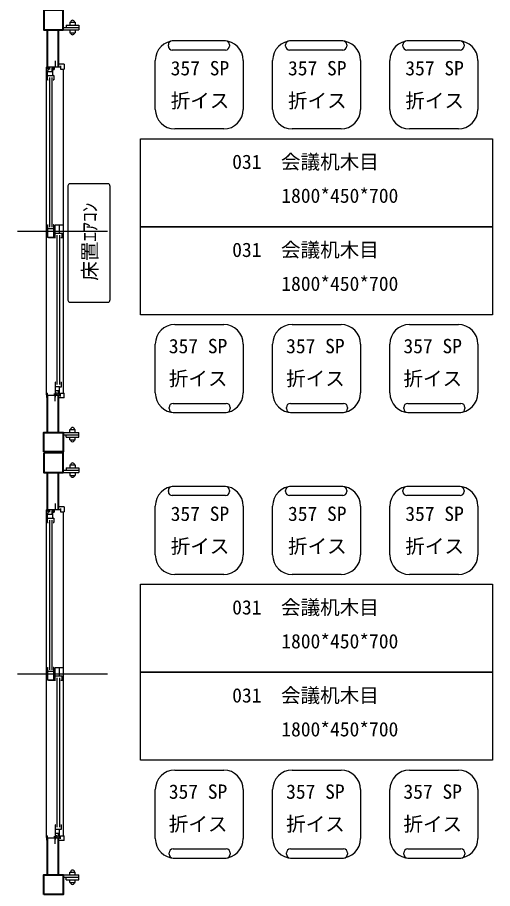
# Model space of a CAD drawing. Units: millimetres, scale not verified. Extents: x -9739 to 9926, y -7024 to 6958.
# Drawn here: x -7375 to -4945, y -972 to 3482 of the extents above; entities that cross this region are included whole.
import ezdxf
from ezdxf.enums import TextEntityAlignment as Align

# ---------------------------------------------------------------- set-up
doc = ezdxf.new("R2010")
doc.units = ezdxf.units.MM
doc.header["$LTSCALE"] = 50
for name, color, linetype, lineweight in [('0-1', 7, 'Continuous', 25), ('0-3', 7, 'Continuous', 25), ('0-4', 7, 'Continuous', 25)]:
    doc.layers.add(name, color=color, linetype=linetype, lineweight=lineweight)
doc.styles.add('ＭＳ ゴシック', font='')
doc.styles.get('ＭＳ ゴシック').set_extended_font_data('MS Gothic')

msp = doc.modelspace()

# ---------------------------------------------------------------- linework, layer by layer
at = {"layer": '0-1'}
for p, q in [((-7140.72, 3430.7), (-7060.72, 3430.7)), ((-7125.72, 3442.7), (-7060.72, 3442.7)), ((-7125.72, 3442.7), (-7125.72, 3430.7)), ((-7107.22, 3457.7), (-7079.22, 3457.7)), ((-7107.22, 3457.7), (-7107.22, 3442.7)), ((-7079.22, 3457.7), (-7079.22, 3442.7)), ((-7060.72, 3442.7), (-7060.72, 3418.7)), ((-7140.72, 3418.7), (-7060.72, 3418.7)), ((-7107.22, 3418.7), (-7107.22, 3403.7)), ((-7107.22, 3403.7), (-7079.22, 3403.7)), ((-7079.22, 3418.7), (-7079.22, 3403.7)), ((-7182.47, 3259.7), (-7182.47, 3228.7)), ((-7228.47, 3225.2), (-7224.97, 3228.7)), ((-7228.47, 3225.2), (-7228.47, 1554.2)), ((-7221.22, 3228.7), (-7221.22, 3218.7)), ((-7221.22, 3218.7), (-7219.72, 3218.7)), ((-7216.72, 3218.64), (-7220.72, 3207.71)), ((-7220.72, 3162.7), (-7220.72, 3207.71)), ((-7216.72, 3218.64), (-7216.72, 3225.7)), ((-7216.72, 3225.7), (-7213.72, 3225.7)), ((-7216.72, 3218.7), (-7213.72, 3218.7)), ((-7213.72, 3225.7), (-7213.72, 3223.7)), ((-7213.72, 3220.7), (-7213.72, 3218.7)), ((-7209.22, 3220.72), (-7209.22, 3228.7)), ((-7208.72, 3215.7), (-7209.22, 3220.69)), ((-7199.42, 3222.7), (-7199.42, 3206)), ((-7199.42, 3222.7), (-7195.22, 3222.7)), ((-7195.22, 3222.7), (-7195.22, 3184.25)), ((-7195.22, 3207.7), (-7195.22, 3185.2)), ((-7191.72, 3228.7), (-7191.72, 3216.2)), ((-7191.72, 3216.2), (-7187.72, 3216.2)), ((-7187.72, 3228.7), (-7187.72, 3216.2)), ((-7182.47, 3234.7), (-7179.47, 3234.7)), ((-7135.72, 3242.7), (-7165.72, 3242.7)), ((-7155.47, 3234.7), (-7155.47, 3217.7)), ((-7155.47, 3217.7), (-7140.47, 3217.7)), ((-7140.47, 3217.7), (-7140.47, 1561.7)), ((-7140.47, 3217.7), (-7135.72, 3217.7)), ((-7135.72, 3242.7), (-7135.72, 3217.7)), ((-7220.72, 3206), (-7195.22, 3206)), ((-7220.72, 3184.25), (-7195.22, 3184.25)), ((-7220.72, 3162.7), (-7218.72, 3162.7)), ((-7211.72, 3174.7), (-7211.72, 2410.2)), ((-7199.72, 3174.7), (-7199.72, 2410.2)), ((-7190.22, 3185.2), (-7195.22, 3185.2)), ((-7191.32, 3162.7), (-7192.72, 3162.7)), ((-7192.42, 3162.7), (-7189.22, 3162.7)), ((-7220.72, 2422.2), (-7220.72, 2357.2)), ((-7220.72, 2422.2), (-7218.72, 2422.2)), ((-7191.32, 2422.2), (-7192.72, 2422.2)), ((-7192.42, 2422.2), (-7189.22, 2422.2)), ((-7189.22, 2357.2), (-7189.22, 2422.2)), ((-7181.72, 2422.2), (-7140.22, 2422.2)), ((-7181.72, 2357.2), (-7181.72, 2422.2)), ((-7161.97, 2422.2), (-7161.97, 2378.2)), ((-7140.22, 2357.2), (-7140.22, 2422.2)), ((-7375.15, 2389.7), (-6915.13, 2389.7)), ((-7189.22, 2400.4), (-7220.72, 2400.4)), ((-7187.32, 2365.2), (-7187.32, 2373.5)), ((-7181.72, 2373.5), (-7187.32, 2373.5)), ((-7183.72, 2370.2), (-7183.72, 2357.2)), ((-7181.72, 2378.2), (-7146.52, 2378.2)), ((-7172.72, 2369.2), (-7172.72, 1604.7)), ((-7160.72, 2369.2), (-7160.72, 1604.7)), ((-7146.52, 2357.2), (-7146.52, 2378.2)), ((-7183.72, 2357.2), (-7220.72, 2357.2)), ((-7215.42, 2357.2), (-7184.22, 2357.2)), ((-7181.72, 2357.2), (-7179.72, 2357.2)), ((-7153.72, 2357.2), (-7140.22, 2357.2)), ((-7181.72, 1616.7), (-7181.72, 1553.7)), ((-7179.72, 1616.7), (-7181.72, 1616.7)), ((-7152.32, 1616.7), (-7153.72, 1616.7)), ((-7153.42, 1616.7), (-7150.22, 1616.7)), ((-7150.22, 1594.2), (-7150.22, 1616.7)), ((-7181.72, 1595.15), (-7160.22, 1595.15)), ((-7181.72, 1573.95), (-7160.22, 1573.95)), ((-7181.72, 1560.7), (-7178.72, 1560.7)), ((-7178.72, 1558.7), (-7178.72, 1560.7)), ((-7174.22, 1558.7), (-7173.72, 1563.7)), ((-7164.42, 1556.7), (-7164.42, 1573.95)), ((-7160.22, 1556.7), (-7160.22, 1595.15)), ((-7160.22, 1594.2), (-7150.22, 1594.2)), ((-7155.47, 1544.7), (-7155.47, 1561.7)), ((-7155.47, 1561.7), (-7140.47, 1561.7)), ((-7140.47, 1561.7), (-7135.72, 1561.7)), ((-7135.72, 1536.7), (-7135.72, 1561.7)), ((-7228.47, 1554.2), (-7224.97, 1550.7)), ((-7225.47, 1539.4), (-7225.47, 1550.7)), ((-7225.47, 1550.7), (-7155.47, 1550.7)), ((-7185.62, 1550.7), (-7185.62, 1558.7)), ((-7182.47, 1519.7), (-7182.47, 1550.7)), ((-7182.47, 1544.7), (-7179.47, 1544.7)), ((-7181.72, 1553.7), (-7178.72, 1553.7)), ((-7178.72, 1553.7), (-7178.72, 1555.7)), ((-7174.22, 1558.7), (-7174.22, 1550.7)), ((-7135.72, 1536.7), (-7165.72, 1536.7)), ((-7164.42, 1556.7), (-7160.22, 1556.7)), ((-7140.72, 1360.7), (-7060.72, 1360.7)), ((-7140.72, 1348.7), (-7060.72, 1348.7)), ((-7125.72, 1336.7), (-7125.72, 1348.7)), ((-7125.72, 1336.7), (-7060.72, 1336.7)), ((-7107.22, 1375.7), (-7079.22, 1375.7)), ((-7107.22, 1360.7), (-7107.22, 1375.7)), ((-7107.22, 1321.7), (-7107.22, 1336.7)), ((-7079.22, 1360.7), (-7079.22, 1375.7)), ((-7079.22, 1321.7), (-7079.22, 1336.7)), ((-7060.72, 1336.7), (-7060.72, 1360.7)), ((-7107.22, 1321.7), (-7079.22, 1321.7)), ((-7140.72, 1167.7), (-7060.72, 1167.7)), ((-7125.72, 1179.7), (-7060.72, 1179.7)), ((-7125.72, 1179.7), (-7125.72, 1167.7)), ((-7107.22, 1194.7), (-7079.22, 1194.7)), ((-7107.22, 1194.7), (-7107.22, 1179.7)), ((-7079.22, 1194.7), (-7079.22, 1179.7)), ((-7060.72, 1179.7), (-7060.72, 1155.7)), ((-7140.72, 1155.7), (-7060.72, 1155.7)), ((-7107.22, 1155.7), (-7107.22, 1140.7)), ((-7107.22, 1140.7), (-7079.22, 1140.7)), ((-7079.22, 1155.7), (-7079.22, 1140.7)), ((-7182.47, 996.7), (-7182.47, 965.7)), ((-7228.47, 962.2), (-7224.97, 965.7)), ((-7228.47, 962.2), (-7228.47, -708.8)), ((-7221.22, 965.7), (-7221.22, 955.7)), ((-7221.22, 955.7), (-7219.72, 955.7)), ((-7216.72, 955.64), (-7220.72, 944.71)), ((-7220.72, 899.7), (-7220.72, 944.71)), ((-7220.72, 943), (-7195.22, 943)), ((-7216.72, 955.64), (-7216.72, 962.7)), ((-7216.72, 962.7), (-7213.72, 962.7)), ((-7216.72, 955.7), (-7213.72, 955.7)), ((-7213.72, 962.7), (-7213.72, 960.7)), ((-7213.72, 957.7), (-7213.72, 955.7)), ((-7209.22, 957.72), (-7209.22, 965.7)), ((-7208.72, 952.7), (-7209.22, 957.69)), ((-7199.42, 959.7), (-7199.42, 943)), ((-7199.42, 959.7), (-7195.22, 959.7)), ((-7195.22, 959.7), (-7195.22, 921.25)), ((-7195.22, 944.7), (-7195.22, 922.2)), ((-7191.72, 965.7), (-7191.72, 953.2)), ((-7191.72, 953.2), (-7187.72, 953.2)), ((-7187.72, 965.7), (-7187.72, 953.2)), ((-7182.47, 971.7), (-7179.47, 971.7)), ((-7135.72, 979.7), (-7165.72, 979.7)), ((-7155.47, 971.7), (-7155.47, 954.7)), ((-7155.47, 954.7), (-7140.47, 954.7)), ((-7140.47, 954.7), (-7140.47, -701.3)), ((-7140.47, 954.7), (-7135.72, 954.7)), ((-7135.72, 979.7), (-7135.72, 954.7)), ((-7220.72, 921.25), (-7195.22, 921.25)), ((-7220.72, 899.7), (-7218.72, 899.7)), ((-7211.72, 911.7), (-7211.72, 147.2)), ((-7199.72, 911.7), (-7199.72, 147.2)), ((-7190.22, 922.2), (-7195.22, 922.2)), ((-7191.32, 899.7), (-7192.72, 899.7)), ((-7192.42, 899.7), (-7189.22, 899.7)), ((-7220.72, 159.2), (-7220.72, 94.2)), ((-7220.72, 159.2), (-7218.72, 159.2)), ((-7189.22, 137.4), (-7220.72, 137.4)), ((-7191.32, 159.2), (-7192.72, 159.2)), ((-7192.42, 159.2), (-7189.22, 159.2)), ((-7189.22, 94.2), (-7189.22, 159.2)), ((-7181.72, 159.2), (-7140.22, 159.2)), ((-7181.72, 94.2), (-7181.72, 159.2)), ((-7161.97, 159.2), (-7161.97, 115.2)), ((-7140.22, 94.2), (-7140.22, 159.2)), ((-7375.15, 126.7), (-6915.13, 126.7)), ((-7183.72, 94.2), (-7220.72, 94.2)), ((-7215.42, 94.2), (-7184.22, 94.2)), ((-7187.32, 102.2), (-7187.32, 110.5)), ((-7181.72, 110.5), (-7187.32, 110.5)), ((-7183.72, 107.2), (-7183.72, 94.2)), ((-7181.72, 115.2), (-7146.52, 115.2)), ((-7181.72, 94.2), (-7179.72, 94.2)), ((-7172.72, 106.2), (-7172.72, -658.3)), ((-7160.72, 106.2), (-7160.72, -658.3)), ((-7153.72, 94.2), (-7140.22, 94.2)), ((-7146.52, 94.2), (-7146.52, 115.2)), ((-7181.72, -646.3), (-7181.72, -709.3)), ((-7179.72, -646.3), (-7181.72, -646.3)), ((-7181.72, -667.85), (-7160.22, -667.85)), ((-7160.22, -706.3), (-7160.22, -667.85)), ((-7152.32, -646.3), (-7153.72, -646.3)), ((-7153.42, -646.3), (-7150.22, -646.3)), ((-7150.22, -668.8), (-7150.22, -646.3)), ((-7228.47, -708.8), (-7224.97, -712.3)), ((-7225.47, -723.6), (-7225.47, -712.3)), ((-7225.47, -712.3), (-7155.47, -712.3)), ((-7185.62, -712.3), (-7185.62, -704.3)), ((-7182.47, -743.3), (-7182.47, -712.3)), ((-7181.72, -689.05), (-7160.22, -689.05)), ((-7181.72, -702.3), (-7178.72, -702.3)), ((-7181.72, -709.3), (-7178.72, -709.3)), ((-7178.72, -704.3), (-7178.72, -702.3)), ((-7178.72, -709.3), (-7178.72, -707.3)), ((-7174.22, -704.3), (-7173.72, -699.3)), ((-7174.22, -704.3), (-7174.22, -712.3)), ((-7164.42, -706.3), (-7164.42, -689.05)), ((-7164.42, -706.3), (-7160.22, -706.3)), ((-7160.22, -668.8), (-7150.22, -668.8)), ((-7155.47, -718.3), (-7155.47, -701.3)), ((-7155.47, -701.3), (-7140.47, -701.3)), ((-7140.47, -701.3), (-7135.72, -701.3)), ((-7135.72, -726.3), (-7135.72, -701.3)), ((-7182.47, -718.3), (-7179.47, -718.3)), ((-7135.72, -726.3), (-7165.72, -726.3)), ((-7107.22, -887.3), (-7079.22, -887.3)), ((-7107.22, -902.3), (-7107.22, -887.3)), ((-7079.22, -902.3), (-7079.22, -887.3)), ((-7140.72, -902.3), (-7060.72, -902.3)), ((-7140.72, -914.3), (-7060.72, -914.3)), ((-7125.72, -926.3), (-7125.72, -914.3)), ((-7125.72, -926.3), (-7060.72, -926.3)), ((-7107.22, -941.3), (-7107.22, -926.3)), ((-7079.22, -941.3), (-7079.22, -926.3)), ((-7060.72, -926.3), (-7060.72, -902.3)), ((-7107.22, -941.3), (-7079.22, -941.3))]:
    msp.add_line(p, q, dxfattribs=at)
at = {"layer": '0-1', "color": 2, "lineweight": 40}
for p, q in [((-7220.72, 3228.7), (-7220.72, 3418.7)), ((-7165.72, 3228.7), (-7165.72, 3418.7)), ((-7220.72, 1360.7), (-7220.72, 1550.7)), ((-7165.72, 1360.7), (-7165.72, 1550.7)), ((-7220.72, 965.7), (-7220.72, 1155.7)), ((-7165.72, 965.7), (-7165.72, 1155.7)), ((-7220.72, -902.3), (-7220.72, -712.3)), ((-7165.72, -902.3), (-7165.72, -712.3))]:
    msp.add_line(p, q, dxfattribs=at)
for points in [[(-7240.72, 3518.7), (-7240.72, 3418.7), (-7140.72, 3418.7), (-7140.72, 3518.7)], [(-7240.72, 1260.7), (-7240.72, 1360.7), (-7140.72, 1360.7), (-7140.72, 1260.7)], [(-7240.72, 1255.7), (-7240.72, 1155.7), (-7140.72, 1155.7), (-7140.72, 1255.7)], [(-7240.72, -1002.3), (-7240.72, -902.3), (-7140.72, -902.3), (-7140.72, -1002.3)]]:
    msp.add_lwpolyline(points, close=True, dxfattribs=at)
at = {"layer": '0-1'}
for points in [[(-7225.47, 3240), (-7225.47, 3228.7), (-7155.47, 3228.7)], [(-7194.72, 3185.2), (-7189.22, 3185.2), (-7189.22, 3162.7)], [(-7221.22, 1550.7), (-7221.22, 1560.7), (-7219.72, 1560.7)], [(-7225.47, 977), (-7225.47, 965.7), (-7155.47, 965.7)], [(-7194.72, 922.2), (-7189.22, 922.2), (-7189.22, 899.7)], [(-7221.22, -712.3), (-7221.22, -702.3), (-7219.72, -702.3)]]:
    msp.add_lwpolyline(points, dxfattribs=at)
for centre, radius, start, end in [((-7093.22, 3457.7), 10, 0, 180), ((-7093.22, 3403.7), 10, 180, 0), ((-7208.92, 3220.72), 0.3, 180, 185.71059), ((-7093.22, 1375.7), 10, 0, 180), ((-7093.22, 1321.7), 10, 179.99998, 359.99998), ((-7093.22, 1194.7), 10, 0, 180), ((-7093.22, 1140.7), 10, 180, 0), ((-7208.92, 957.72), 0.3, 180, 185.71059), ((-7093.22, -887.3), 10, 0, 180), ((-7093.22, -941.3), 10, 179.99998, 359.99998)]:
    msp.add_arc(centre, radius, start, end, dxfattribs=at)
at = {"layer": '0-3'}
for p, q in [((-6911.75, 2631.24), (-7106.75, 2631.24)), ((-7116.75, 2621.24), (-7116.75, 2036.24)), ((-6901.75, 2621.24), (-6901.75, 2036.24)), ((-7106.75, 2026.24), (-6911.75, 2026.24))]:
    msp.add_line(p, q, dxfattribs=at)
for centre, start, end in [((-7106.75, 2621.24), 90, 180), ((-6911.75, 2621.24), 0, 90), ((-7106.75, 2036.24), 180, 270), ((-6911.75, 2036.24), 270, 0)]:
    msp.add_arc(centre, 10, start, end, dxfattribs=at)
at = {"layer": '0-4'}
for p, q in [((-6603.28, 3335.31), (-6603.28, 3341.88)), ((-6311.01, 3361.88), (-6583.28, 3361.88)), ((-6291.01, 3341.88), (-6291.01, 3335.31)), ((-6003.28, 3335.31), (-6003.28, 3341.88)), ((-5711.01, 3361.88), (-5983.28, 3361.88)), ((-5691.01, 3341.88), (-5691.01, 3335.31)), ((-5403.28, 3335.31), (-5403.28, 3341.88)), ((-5111.01, 3361.88), (-5383.28, 3361.88)), ((-5091.01, 3341.88), (-5091.01, 3335.31)), ((-6311.01, 3315.31), (-6583.28, 3315.31)), ((-5711.01, 3315.31), (-5983.28, 3315.31)), ((-5111.01, 3315.31), (-5383.28, 3315.31)), ((-6670.03, 3011.88), (-6670.03, 3261.88)), ((-6220.03, 3261.88), (-6220.03, 3011.88)), ((-6070.03, 3011.88), (-6070.03, 3261.88)), ((-5620.03, 3261.88), (-5620.03, 3011.88)), ((-5470.03, 3011.88), (-5470.03, 3261.88)), ((-5020.03, 3261.88), (-5020.03, 3011.88)), ((-6320.04, 2911.88), (-6570.04, 2911.88)), ((-5720.04, 2911.88), (-5970.04, 2911.88)), ((-5120.04, 2911.88), (-5370.04, 2911.88)), ((-6570.03, 1911.88), (-6320.03, 1911.88)), ((-5970.03, 1911.88), (-5720.03, 1911.88)), ((-5370.03, 1911.88), (-5120.03, 1911.88)), ((-6670.03, 1561.88), (-6670.03, 1811.88)), ((-6220.03, 1811.88), (-6220.03, 1561.88)), ((-6070.03, 1561.88), (-6070.03, 1811.88)), ((-5620.03, 1811.88), (-5620.03, 1561.88)), ((-5470.03, 1561.88), (-5470.03, 1811.88)), ((-5020.03, 1811.88), (-5020.03, 1561.88)), ((-6599.06, 1481.88), (-6599.06, 1488.45)), ((-6579.06, 1508.45), (-6306.79, 1508.45)), ((-6286.79, 1488.45), (-6286.79, 1481.88)), ((-5999.06, 1481.88), (-5999.06, 1488.45)), ((-5979.06, 1508.45), (-5706.79, 1508.45)), ((-5686.79, 1488.45), (-5686.79, 1481.88)), ((-5399.06, 1481.88), (-5399.06, 1488.45)), ((-5379.06, 1508.45), (-5106.79, 1508.45)), ((-5086.79, 1488.45), (-5086.79, 1481.88)), ((-6579.06, 1461.88), (-6306.79, 1461.88)), ((-5979.06, 1461.88), (-5706.79, 1461.88)), ((-5379.06, 1461.88), (-5106.79, 1461.88)), ((-6311.01, 1084.01), (-6583.28, 1084.01)), ((-5711.01, 1084.01), (-5983.28, 1084.01)), ((-5111.01, 1084.01), (-5383.28, 1084.01)), ((-6603.28, 1057.44), (-6603.28, 1064.01)), ((-6311.01, 1037.44), (-6583.28, 1037.44)), ((-6291.01, 1064.01), (-6291.01, 1057.44)), ((-6003.28, 1057.44), (-6003.28, 1064.01)), ((-5711.01, 1037.44), (-5983.28, 1037.44)), ((-5691.01, 1064.01), (-5691.01, 1057.44)), ((-5403.28, 1057.44), (-5403.28, 1064.01)), ((-5111.01, 1037.44), (-5383.28, 1037.44)), ((-5091.01, 1064.01), (-5091.01, 1057.44)), ((-6670.03, 734.01), (-6670.03, 984.01)), ((-6220.03, 984.01), (-6220.03, 734.01)), ((-6070.03, 734.01), (-6070.03, 984.01)), ((-5620.03, 984.01), (-5620.03, 734.01)), ((-5470.03, 734.01), (-5470.03, 984.01)), ((-5020.03, 984.01), (-5020.03, 734.01)), ((-6320.04, 634.01), (-6570.04, 634.01)), ((-5720.04, 634.01), (-5970.04, 634.01)), ((-5120.04, 634.01), (-5370.04, 634.01)), ((-6570.03, -365.99), (-6320.03, -365.99)), ((-5970.03, -365.99), (-5720.03, -365.99)), ((-5370.03, -365.99), (-5120.03, -365.99)), ((-6670.03, -715.99), (-6670.03, -465.99)), ((-6220.03, -465.99), (-6220.03, -715.99)), ((-6070.03, -715.99), (-6070.03, -465.99)), ((-5620.03, -465.99), (-5620.03, -715.99)), ((-5470.03, -715.99), (-5470.03, -465.99)), ((-5020.03, -465.99), (-5020.03, -715.99)), ((-6599.06, -795.99), (-6599.06, -789.42)), ((-6579.06, -769.42), (-6306.79, -769.42)), ((-6286.79, -789.42), (-6286.79, -795.99)), ((-5999.06, -795.99), (-5999.06, -789.42)), ((-5979.06, -769.42), (-5706.79, -769.42)), ((-5686.79, -789.42), (-5686.79, -795.99)), ((-5399.06, -795.99), (-5399.06, -789.42)), ((-5379.06, -769.42), (-5106.79, -769.42)), ((-5086.79, -789.42), (-5086.79, -795.99)), ((-6579.06, -815.99), (-6306.79, -815.99)), ((-5979.06, -815.99), (-5706.79, -815.99)), ((-5379.06, -815.99), (-5106.79, -815.99))]:
    msp.add_line(p, q, dxfattribs=at)
for points in [[(-6745.03, 2411.88), (-6745.03, 2861.88), (-4945.03, 2861.88), (-4945.03, 2411.88)], [(-6745.03, 1961.88), (-6745.03, 2411.88), (-4945.03, 2411.88), (-4945.03, 1961.88)], [(-6745.03, 134.01), (-6745.03, 584.01), (-4945.03, 584.01), (-4945.03, 134.01)], [(-6745.03, -315.99), (-6745.03, 134.01), (-4945.03, 134.01), (-4945.03, -315.99)]]:
    msp.add_lwpolyline(points, close=True, dxfattribs=at)
for centre, radius, start, end in [((-6570.04, 3261.88), 100, 90, 180), ((-6583.28, 3341.88), 20, 90, 180), ((-6320.04, 3261.88), 100, 0, 90), ((-6311.01, 3341.88), 20, 0, 90), ((-5970.04, 3261.88), 100, 90, 180), ((-5983.28, 3341.88), 20, 90, 180), ((-5720.04, 3261.88), 100, 0, 90), ((-5711.01, 3341.88), 20, 0, 90), ((-5370.04, 3261.88), 100, 90, 180), ((-5383.28, 3341.88), 20, 90, 180), ((-5120.04, 3261.88), 100, 0, 90), ((-5111.01, 3341.88), 20, 0, 90), ((-6583.28, 3335.31), 20, 180, 270), ((-6311.01, 3335.31), 20, 270, 0), ((-5983.28, 3335.31), 20, 180, 270), ((-5711.01, 3335.31), 20, 270, 0), ((-5383.28, 3335.31), 20, 180, 270), ((-5111.01, 3335.31), 20, 270, 0), ((-6570.04, 3011.88), 100, 180, 270), ((-6320.04, 3011.88), 100, 270, 0), ((-5970.04, 3011.88), 100, 180, 270), ((-5720.04, 3011.88), 100, 270, 0), ((-5370.04, 3011.88), 100, 180, 270), ((-5120.04, 3011.88), 100, 270, 0), ((-6570.03, 1811.88), 100, 90, 180), ((-6320.03, 1811.88), 100, 0, 90), ((-5970.03, 1811.88), 100, 90, 180), ((-5720.03, 1811.88), 100, 0, 90), ((-5370.03, 1811.88), 100, 90, 180), ((-5120.03, 1811.88), 100, 0, 90), ((-6570.03, 1561.88), 100, 180, 270), ((-6320.03, 1561.88), 100, 270, 0), ((-5970.03, 1561.88), 100, 180, 270), ((-5720.03, 1561.88), 100, 270, 0), ((-5370.03, 1561.88), 100, 180, 270), ((-5120.03, 1561.88), 100, 270, 0), ((-6579.06, 1488.45), 20, 90, 180), ((-6579.06, 1481.88), 20, 180, 270), ((-6306.79, 1488.45), 20, 0, 90), ((-6306.79, 1481.88), 20, 270, 0), ((-5979.06, 1488.45), 20, 90, 180), ((-5979.06, 1481.88), 20, 180, 270), ((-5706.79, 1488.45), 20, 0, 90), ((-5706.79, 1481.88), 20, 270, 0), ((-5379.06, 1488.45), 20, 90, 180), ((-5379.06, 1481.88), 20, 180, 270), ((-5106.79, 1488.45), 20, 0, 90), ((-5106.79, 1481.88), 20, 270, 0), ((-6570.04, 984.01), 100, 90, 180), ((-6583.28, 1064.01), 20, 90, 180), ((-6320.04, 984.01), 100, 0, 90), ((-6311.01, 1064.01), 20, 0, 90), ((-5970.04, 984.01), 100, 90, 180), ((-5983.28, 1064.01), 20, 90, 180), ((-5720.04, 984.01), 100, 0, 90), ((-5711.01, 1064.01), 20, 0, 90), ((-5370.04, 984.01), 100, 90, 180), ((-5383.28, 1064.01), 20, 90, 180), ((-5120.04, 984.01), 100, 0, 90), ((-5111.01, 1064.01), 20, 0, 90), ((-6583.28, 1057.44), 20, 180, 270), ((-6311.01, 1057.44), 20, 270, 0), ((-5983.28, 1057.44), 20, 180, 270), ((-5711.01, 1057.44), 20, 270, 0), ((-5383.28, 1057.44), 20, 180, 270), ((-5111.01, 1057.44), 20, 270, 0), ((-6570.04, 734.01), 100, 180, 270), ((-6320.04, 734.01), 100, 270, 0), ((-5970.04, 734.01), 100, 180, 270), ((-5720.04, 734.01), 100, 270, 0), ((-5370.04, 734.01), 100, 180, 270), ((-5120.04, 734.01), 100, 270, 0), ((-6570.03, -465.99), 100, 90, 180), ((-6320.03, -465.99), 100, 0, 90), ((-5970.03, -465.99), 100, 90, 180), ((-5720.03, -465.99), 100, 0, 90), ((-5370.03, -465.99), 100, 90, 180), ((-5120.03, -465.99), 100, 0, 90), ((-6570.03, -715.99), 100, 180, 270), ((-6320.03, -715.99), 100, 270, 0), ((-5970.03, -715.99), 100, 180, 270), ((-5720.03, -715.99), 100, 270, 0), ((-5370.03, -715.99), 100, 180, 270), ((-5120.03, -715.99), 100, 270, 0), ((-6579.06, -789.42), 20, 90, 180), ((-6579.06, -795.99), 20, 180, 270), ((-6306.79, -789.42), 20, 0, 90), ((-6306.79, -795.99), 20, 270, 0), ((-5979.06, -789.42), 20, 90, 180), ((-5979.06, -795.99), 20, 180, 270), ((-5706.79, -789.42), 20, 0, 90), ((-5706.79, -795.99), 20, 270, 0), ((-5379.06, -789.42), 20, 90, 180), ((-5379.06, -795.99), 20, 180, 270), ((-5106.79, -789.42), 20, 0, 90), ((-5106.79, -795.99), 20, 270, 0)]:
    msp.add_arc(centre, radius, start, end, dxfattribs=at)

# ---------------------------------------------------------------- texts
at = {"layer": '0-3', "color": 4, "style": 'ＭＳ ゴシック'}
msp.add_text('床置ｴｱｺﾝ', height=73.31, rotation=90, dxfattribs=at).set_placement((-6946.1, 2135.64), align=Align.BOTTOM_LEFT)
at = {"layer": '0-4', "color": 4, "style": 'ＭＳ ゴシック'}
for s, p in [('357 SP', (-6591.25, 3163.62)), ('357 SP', (-5991.25, 3163.62)), ('357 SP', (-5391.25, 3163.62)), ('折イス', (-6591.25, 2997.68)), ('折イス', (-5991.25, 2997.68)), ('折イス', (-5391.25, 2997.68)), ('031\u3000会議机木目', (-6276.62, 2685.23)), ('1800*450*700', (-6025.51, 2512.05)), ('031\u3000会議机木目', (-6276.62, 2235.24)), ('1800*450*700', (-6025.51, 2062.05)), ('357 SP', (-6600.83, 1743.07)), ('357 SP', (-6000.83, 1743.07)), ('357 SP', (-5400.83, 1743.07)), ('折イス', (-6600.83, 1577.13)), ('折イス', (-6000.83, 1577.13)), ('折イス', (-5400.83, 1577.13)), ('357 SP', (-6591.25, 885.75)), ('357 SP', (-5991.25, 885.75)), ('357 SP', (-5391.25, 885.75)), ('折イス', (-6591.25, 719.81)), ('折イス', (-5991.25, 719.81)), ('折イス', (-5391.25, 719.81)), ('031\u3000会議机木目', (-6276.62, 407.36)), ('1800*450*700', (-6025.51, 234.18)), ('031\u3000会議机木目', (-6276.62, -42.64)), ('1800*450*700', (-6025.51, -215.82)), ('357 SP', (-6600.83, -534.8)), ('357 SP', (-6000.83, -534.8)), ('357 SP', (-5400.83, -534.8)), ('折イス', (-6600.83, -700.74)), ('折イス', (-6000.83, -700.74)), ('折イス', (-5400.83, -700.74))]:
    msp.add_text(s, height=73.31, dxfattribs=at).set_placement(p, align=Align.BOTTOM_LEFT)

doc.saveas('drawing.dxf')
